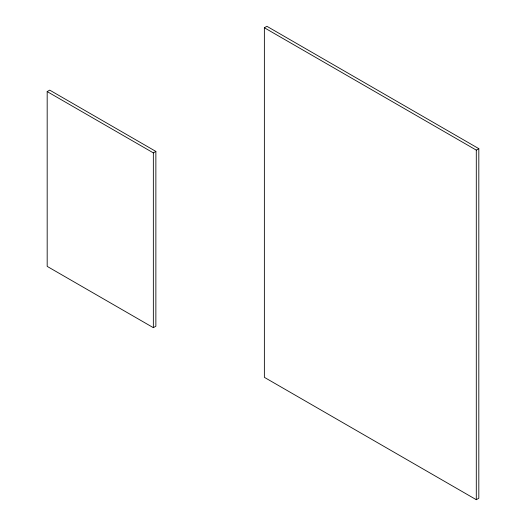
<?xml version="1.0" encoding="UTF-8"?>
<svg xmlns="http://www.w3.org/2000/svg" width="526" height="526" viewBox="0 0 526 526"><rect width="100%" height="100%" fill="white"/><g stroke="black" fill="none" stroke-linecap="round" stroke-linejoin="round"><path stroke-width="0.79" d="M47.182 91.583L49.707 90.13L155.867 151.422L155.867 326.219L153.349 327.672L47.182 266.38L47.182 91.583L153.349 152.882L155.867 151.422M264.368 27.76L266.892 26.3L478.818 148.654L478.818 498.24L476.293 499.7L264.368 377.346L264.368 27.76L476.293 150.114L478.818 148.654M476.293 150.114L476.293 499.7M153.349 152.882L153.349 327.672"/></g></svg>
